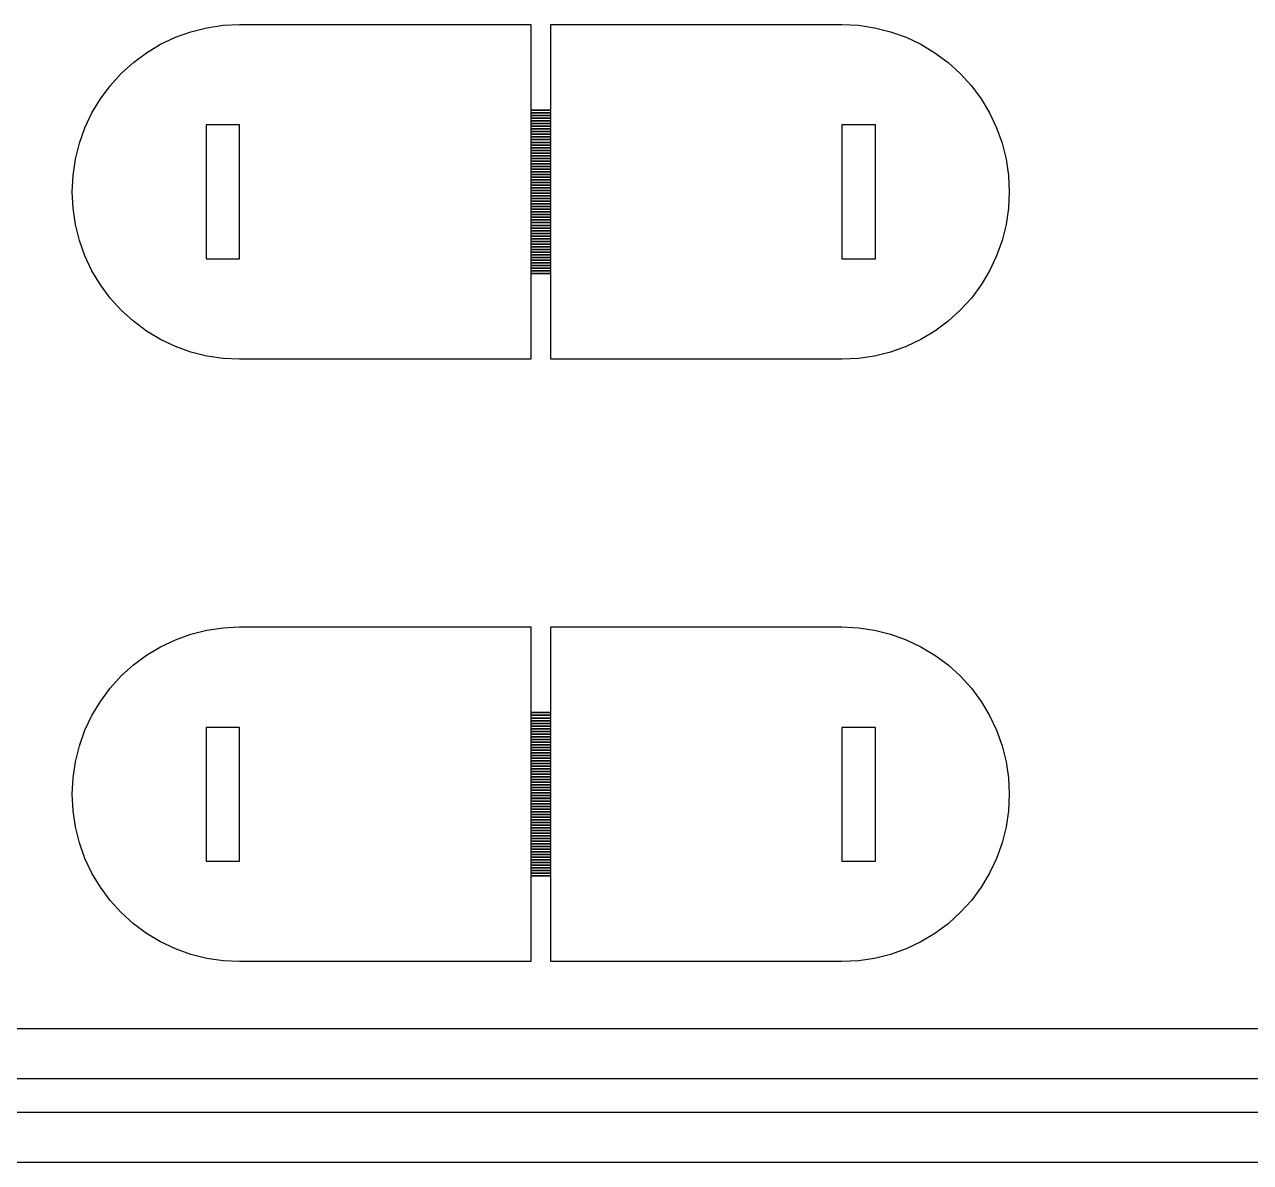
# Model space of a CAD drawing. Header units: metres. Extents: x -16 to 132, y -40 to 113.
# Drawn here: x 19.72 to 38.45, y -1.02 to 16.36 of the extents above; entities that cross this region are included whole.
import ezdxf

# ---------------------------------------------------------------- set-up
doc = ezdxf.new("R2010")
doc.units = ezdxf.units.M

msp = doc.modelspace()

# ---------------------------------------------------------------- linework, layer by layer
for p, q in [((22.2664, 16.2515), (22.5098, 16.3125)), ((22.5098, 16.3125), (22.7579, 16.3493)), ((22.7579, 16.3493), (23.0085, 16.3616)), ((23.0085, 16.3616), (27.4568, 16.3616)), ((27.4568, 16.3616), (27.4568, 15.0578)), ((27.7636, 15.0578), (27.7636, 16.3616)), ((27.7636, 16.3616), (32.2119, 16.3616)), ((32.2119, 16.3616), (32.4625, 16.3493)), ((32.4625, 16.3493), (32.7106, 16.3125)), ((32.7106, 16.3125), (32.954, 16.2515)), ((21.8034, 16.0597), (22.0302, 16.167)), ((22.0302, 16.167), (22.2664, 16.2515)), ((32.954, 16.2515), (33.1902, 16.167)), ((33.1902, 16.167), (33.417, 16.0597)), ((21.3867, 15.7813), (21.5882, 15.9307)), ((21.5882, 15.9307), (21.8034, 16.0597)), ((33.417, 16.0597), (33.6322, 15.9307)), ((33.6322, 15.9307), (33.8337, 15.7813)), ((21.2008, 15.6128), (21.3867, 15.7813)), ((33.8337, 15.7813), (34.0196, 15.6128)), ((21.0323, 15.4269), (21.2008, 15.6128)), ((34.0196, 15.6128), (34.1881, 15.4269)), ((20.8829, 15.2254), (21.0323, 15.4269)), ((34.1881, 15.4269), (34.3375, 15.2254)), ((20.7539, 15.0102), (20.8829, 15.2254)), ((34.3375, 15.2254), (34.4665, 15.0102)), ((20.6466, 14.7834), (20.7539, 15.0102)), ((27.4568, 15.0578), (27.7636, 15.0578)), ((27.7636, 15.0475), (27.4568, 15.0475)), ((27.4568, 15.0475), (27.4568, 15.0169)), ((27.4568, 15.0169), (27.7636, 15.0169)), ((27.7636, 15.0066), (27.4568, 15.0066)), ((27.4568, 15.0066), (27.4568, 14.976)), ((27.7636, 15.0169), (27.7636, 15.0475)), ((27.7636, 14.976), (27.7636, 15.0066)), ((34.4665, 15.0102), (34.5738, 14.7834)), ((23.0085, 14.8277), (22.4972, 14.8277)), ((22.4972, 14.8277), (22.4972, 12.7825)), ((23.0085, 12.7825), (23.0085, 14.8277)), ((27.4568, 14.976), (27.7636, 14.976)), ((27.7636, 14.9657), (27.4568, 14.9657)), ((27.4568, 14.9657), (27.4568, 14.9351)), ((27.4568, 14.9351), (27.7636, 14.9351)), ((27.7636, 14.9248), (27.4568, 14.9248)), ((27.4568, 14.9248), (27.4568, 14.8941)), ((27.4568, 14.8941), (27.7636, 14.8941)), ((27.7636, 14.8839), (27.4568, 14.8839)), ((27.4568, 14.8839), (27.4568, 14.8533)), ((27.4568, 14.8533), (27.7636, 14.8533)), ((27.7636, 14.843), (27.4568, 14.843)), ((27.4568, 14.843), (27.4568, 14.8123)), ((27.4568, 14.8123), (27.7636, 14.8123)), ((27.7636, 14.8021), (27.4568, 14.8021)), ((27.4568, 14.8021), (27.4568, 14.7714)), ((27.7636, 14.9351), (27.7636, 14.9657)), ((27.7636, 14.8941), (27.7636, 14.9248)), ((27.7636, 14.8533), (27.7636, 14.8839)), ((27.7636, 14.8123), (27.7636, 14.843)), ((27.7636, 14.7714), (27.7636, 14.8021)), ((32.7232, 14.8277), (32.2119, 14.8277)), ((32.2119, 14.8277), (32.2119, 12.7825)), ((32.7232, 12.7825), (32.7232, 14.8277)), ((20.5621, 14.5472), (20.6466, 14.7834)), ((27.4568, 14.7714), (27.7636, 14.7714)), ((27.7636, 14.7612), (27.4568, 14.7612)), ((27.4568, 14.7612), (27.4568, 14.7305)), ((27.4568, 14.7305), (27.7636, 14.7305)), ((27.7636, 14.7203), (27.4568, 14.7203)), ((27.4568, 14.7203), (27.4568, 14.6896)), ((27.4568, 14.6896), (27.7636, 14.6896)), ((27.7636, 14.6794), (27.4568, 14.6794)), ((27.4568, 14.6794), (27.4568, 14.6487)), ((27.4568, 14.6487), (27.7636, 14.6487)), ((27.7636, 14.6385), (27.4568, 14.6385)), ((27.4568, 14.6385), (27.4568, 14.6078)), ((27.7636, 14.7305), (27.7636, 14.7612)), ((27.7636, 14.6896), (27.7636, 14.7203)), ((27.7636, 14.6487), (27.7636, 14.6794)), ((27.7636, 14.6078), (27.7636, 14.6385)), ((34.5738, 14.7834), (34.6583, 14.5472)), ((20.5011, 14.3038), (20.5621, 14.5472)), ((27.4568, 14.6078), (27.7636, 14.6078)), ((27.7636, 14.5976), (27.4568, 14.5976)), ((27.4568, 14.5976), (27.4568, 14.5669)), ((27.4568, 14.5669), (27.7636, 14.5669)), ((27.7636, 14.5567), (27.4568, 14.5567)), ((27.4568, 14.5567), (27.4568, 14.526)), ((27.4568, 14.526), (27.7636, 14.526)), ((27.7636, 14.5158), (27.4568, 14.5158)), ((27.4568, 14.5158), (27.4568, 14.4851)), ((27.4568, 14.4851), (27.7636, 14.4851)), ((27.7636, 14.4749), (27.4568, 14.4749)), ((27.4568, 14.4749), (27.4568, 14.4442)), ((27.4568, 14.4442), (27.7636, 14.4442)), ((27.7636, 14.434), (27.4568, 14.434)), ((27.4568, 14.434), (27.4568, 14.4033)), ((27.7636, 14.5669), (27.7636, 14.5976)), ((27.7636, 14.526), (27.7636, 14.5567)), ((27.7636, 14.4851), (27.7636, 14.5158)), ((27.7636, 14.4442), (27.7636, 14.4749)), ((27.7636, 14.4033), (27.7636, 14.434)), ((34.6583, 14.5472), (34.7193, 14.3038)), ((20.4643, 14.0557), (20.5011, 14.3038)), ((27.4568, 14.4033), (27.7636, 14.4033)), ((27.7636, 14.3931), (27.4568, 14.3931)), ((27.4568, 14.3931), (27.4568, 14.3624)), ((27.4568, 14.3624), (27.7636, 14.3624)), ((27.7636, 14.3522), (27.4568, 14.3522)), ((27.4568, 14.3522), (27.4568, 14.3215)), ((27.4568, 14.3215), (27.7636, 14.3215)), ((27.7636, 14.3113), (27.4568, 14.3113)), ((27.4568, 14.3113), (27.4568, 14.2806)), ((27.4568, 14.2806), (27.7636, 14.2806)), ((27.7636, 14.2704), (27.4568, 14.2704)), ((27.4568, 14.2704), (27.4568, 14.2397)), ((27.4568, 14.2397), (27.7636, 14.2397)), ((27.7636, 14.3624), (27.7636, 14.3931)), ((27.7636, 14.3215), (27.7636, 14.3522)), ((27.7636, 14.2806), (27.7636, 14.3113)), ((27.7636, 14.2397), (27.7636, 14.2704)), ((34.7193, 14.3038), (34.7561, 14.0557)), ((20.452, 13.8051), (20.4643, 14.0557)), ((27.7636, 14.2295), (27.4568, 14.2295)), ((27.4568, 14.2295), (27.4568, 14.1988)), ((27.4568, 14.1988), (27.7636, 14.1988)), ((27.7636, 14.1886), (27.4568, 14.1886)), ((27.4568, 14.1886), (27.4568, 14.1579)), ((27.4568, 14.1579), (27.7636, 14.1579)), ((27.7636, 14.1477), (27.4568, 14.1477)), ((27.4568, 14.1477), (27.4568, 14.117)), ((27.4568, 14.117), (27.7636, 14.117)), ((27.7636, 14.1068), (27.4568, 14.1068)), ((27.4568, 14.1068), (27.4568, 14.0761)), ((27.4568, 14.0761), (27.7636, 14.0761)), ((27.7636, 14.0658), (27.4568, 14.0658)), ((27.4568, 14.0658), (27.4568, 14.0352)), ((27.7636, 14.1988), (27.7636, 14.2295)), ((27.7636, 14.1579), (27.7636, 14.1886)), ((27.7636, 14.117), (27.7636, 14.1477)), ((27.7636, 14.0761), (27.7636, 14.1068)), ((27.7636, 14.0352), (27.7636, 14.0658)), ((34.7561, 14.0557), (34.7684, 13.8051)), ((27.4568, 14.0352), (27.7636, 14.0352)), ((27.7636, 14.0249), (27.4568, 14.0249)), ((27.4568, 14.0249), (27.4568, 13.9943)), ((27.4568, 13.9943), (27.7636, 13.9943)), ((27.7636, 13.984), (27.4568, 13.984)), ((27.4568, 13.984), (27.4568, 13.9534)), ((27.4568, 13.9534), (27.7636, 13.9534)), ((27.7636, 13.9431), (27.4568, 13.9431)), ((27.4568, 13.9431), (27.4568, 13.9125)), ((27.4568, 13.9125), (27.7636, 13.9125)), ((27.7636, 13.9022), (27.4568, 13.9022)), ((27.4568, 13.9022), (27.4568, 13.8716)), ((27.4568, 13.8716), (27.7636, 13.8716)), ((27.7636, 13.8613), (27.4568, 13.8613)), ((27.4568, 13.8613), (27.4568, 13.8307)), ((27.7636, 13.9943), (27.7636, 14.0249)), ((27.7636, 13.9534), (27.7636, 13.984)), ((27.7636, 13.9125), (27.7636, 13.9431)), ((27.7636, 13.8716), (27.7636, 13.9022)), ((27.7636, 13.8307), (27.7636, 13.8613)), ((20.4643, 13.5545), (20.452, 13.8051)), ((27.4568, 13.8307), (27.7636, 13.8307)), ((27.7636, 13.8204), (27.4568, 13.8204)), ((27.4568, 13.8204), (27.4568, 13.7897)), ((27.4568, 13.7897), (27.7636, 13.7897)), ((27.7636, 13.7795), (27.4568, 13.7795)), ((27.4568, 13.7795), (27.4568, 13.7489)), ((27.4568, 13.7489), (27.7636, 13.7489)), ((27.7636, 13.7386), (27.4568, 13.7386)), ((27.4568, 13.7386), (27.4568, 13.708)), ((27.4568, 13.708), (27.7636, 13.708)), ((27.7636, 13.6977), (27.4568, 13.6977)), ((27.4568, 13.6977), (27.4568, 13.6671)), ((27.7636, 13.7897), (27.7636, 13.8204)), ((27.7636, 13.7489), (27.7636, 13.7795)), ((27.7636, 13.708), (27.7636, 13.7386)), ((27.7636, 13.6671), (27.7636, 13.6977)), ((34.7684, 13.8051), (34.7561, 13.5545)), ((20.5011, 13.3064), (20.4643, 13.5545)), ((27.4568, 13.6671), (27.7636, 13.6671)), ((27.7636, 13.6568), (27.4568, 13.6568)), ((27.4568, 13.6568), (27.4568, 13.6261)), ((27.4568, 13.6261), (27.7636, 13.6261)), ((27.7636, 13.6159), (27.4568, 13.6159)), ((27.4568, 13.6159), (27.4568, 13.5852)), ((27.4568, 13.5852), (27.7636, 13.5852)), ((27.7636, 13.575), (27.4568, 13.575)), ((27.4568, 13.575), (27.4568, 13.5443)), ((27.4568, 13.5443), (27.7636, 13.5443)), ((27.7636, 13.5341), (27.4568, 13.5341)), ((27.4568, 13.5341), (27.4568, 13.5034)), ((27.4568, 13.5034), (27.7636, 13.5034)), ((27.7636, 13.4932), (27.4568, 13.4932)), ((27.4568, 13.4932), (27.4568, 13.4625)), ((27.7636, 13.6261), (27.7636, 13.6568)), ((27.7636, 13.5852), (27.7636, 13.6159)), ((27.7636, 13.5443), (27.7636, 13.575)), ((27.7636, 13.5034), (27.7636, 13.5341)), ((27.7636, 13.4625), (27.7636, 13.4932)), ((34.7561, 13.5545), (34.7193, 13.3064)), ((20.5621, 13.063), (20.5011, 13.3064)), ((27.4568, 13.4625), (27.7636, 13.4625)), ((27.7636, 13.4523), (27.4568, 13.4523)), ((27.4568, 13.4523), (27.4568, 13.4216)), ((27.4568, 13.4216), (27.7636, 13.4216)), ((27.7636, 13.4114), (27.4568, 13.4114)), ((27.4568, 13.4114), (27.4568, 13.3807)), ((27.4568, 13.3807), (27.7636, 13.3807)), ((27.7636, 13.3705), (27.4568, 13.3705)), ((27.4568, 13.3705), (27.4568, 13.3398)), ((27.4568, 13.3398), (27.7636, 13.3398)), ((27.7636, 13.3296), (27.4568, 13.3296)), ((27.4568, 13.3296), (27.4568, 13.2989)), ((27.4568, 13.2989), (27.7636, 13.2989)), ((27.7636, 13.4216), (27.7636, 13.4523)), ((27.7636, 13.3807), (27.7636, 13.4114)), ((27.7636, 13.3398), (27.7636, 13.3705)), ((27.7636, 13.2989), (27.7636, 13.3296)), ((34.7193, 13.3064), (34.6583, 13.063)), ((27.7636, 13.2887), (27.4568, 13.2887)), ((27.4568, 13.2887), (27.4568, 13.258)), ((27.4568, 13.258), (27.7636, 13.258)), ((27.7636, 13.2478), (27.4568, 13.2478)), ((27.4568, 13.2478), (27.4568, 13.2171)), ((27.4568, 13.2171), (27.7636, 13.2171)), ((27.7636, 13.2069), (27.4568, 13.2069)), ((27.4568, 13.2069), (27.4568, 13.1762)), ((27.4568, 13.1762), (27.7636, 13.1762)), ((27.7636, 13.166), (27.4568, 13.166)), ((27.4568, 13.166), (27.4568, 13.1353)), ((27.4568, 13.1353), (27.7636, 13.1353)), ((27.7636, 13.1251), (27.4568, 13.1251)), ((27.4568, 13.1251), (27.4568, 13.0944)), ((27.7636, 13.258), (27.7636, 13.2887)), ((27.7636, 13.2171), (27.7636, 13.2478)), ((27.7636, 13.1762), (27.7636, 13.2069)), ((27.7636, 13.1353), (27.7636, 13.166)), ((27.7636, 13.0944), (27.7636, 13.1251)), ((20.6466, 12.8268), (20.5621, 13.063)), ((27.4568, 13.0944), (27.7636, 13.0944)), ((27.7636, 13.0842), (27.4568, 13.0842)), ((27.4568, 13.0842), (27.4568, 13.0535)), ((27.4568, 13.0535), (27.7636, 13.0535)), ((27.7636, 13.0433), (27.4568, 13.0433)), ((27.4568, 13.0433), (27.4568, 13.0126)), ((27.4568, 13.0126), (27.7636, 13.0126)), ((27.7636, 13.0024), (27.4568, 13.0024)), ((27.4568, 13.0024), (27.4568, 12.9717)), ((27.4568, 12.9717), (27.7636, 12.9717)), ((27.7636, 12.9615), (27.4568, 12.9615)), ((27.4568, 12.9615), (27.4568, 12.9308)), ((27.4568, 12.9308), (27.7636, 12.9308)), ((27.7636, 13.0535), (27.7636, 13.0842)), ((27.7636, 13.0126), (27.7636, 13.0433)), ((27.7636, 12.9717), (27.7636, 13.0024)), ((27.7636, 12.9308), (27.7636, 12.9615)), ((34.6583, 13.063), (34.5738, 12.8268)), ((20.7539, 12.6), (20.6466, 12.8268)), ((22.4972, 12.7825), (23.0085, 12.7825)), ((27.7636, 12.9205), (27.4568, 12.9205)), ((27.4568, 12.9205), (27.4568, 12.8899)), ((27.4568, 12.8899), (27.7636, 12.8899)), ((27.7636, 12.8796), (27.4568, 12.8796)), ((27.4568, 12.8796), (27.4568, 12.849)), ((27.4568, 12.849), (27.7636, 12.849)), ((27.7636, 12.8387), (27.4568, 12.8387)), ((27.4568, 12.8387), (27.4568, 12.8081)), ((27.4568, 12.8081), (27.7636, 12.8081)), ((27.7636, 12.7979), (27.4568, 12.7979)), ((27.4568, 12.7979), (27.4568, 12.7672)), ((27.4568, 12.7672), (27.7636, 12.7672)), ((27.7636, 12.7569), (27.4568, 12.7569)), ((27.4568, 12.7569), (27.4568, 12.7263)), ((27.7636, 12.8899), (27.7636, 12.9205)), ((27.7636, 12.849), (27.7636, 12.8796)), ((27.7636, 12.8081), (27.7636, 12.8387)), ((27.7636, 12.7672), (27.7636, 12.7979)), ((27.7636, 12.7263), (27.7636, 12.7569)), ((32.2119, 12.7825), (32.7232, 12.7825)), ((34.5738, 12.8268), (34.4665, 12.6)), ((20.8829, 12.3848), (20.7539, 12.6)), ((27.4568, 12.7263), (27.7636, 12.7263)), ((27.7636, 12.716), (27.4568, 12.716)), ((27.4568, 12.716), (27.4568, 12.6854)), ((27.4568, 12.6854), (27.7636, 12.6854)), ((27.7636, 12.6751), (27.4568, 12.6751)), ((27.4568, 12.6751), (27.4568, 12.6444)), ((27.4568, 12.6444), (27.7636, 12.6444)), ((27.7636, 12.6342), (27.4568, 12.6342)), ((27.4568, 12.6342), (27.4568, 12.6035)), ((27.4568, 12.6035), (27.7636, 12.6035)), ((27.7636, 12.5933), (27.4568, 12.5933)), ((27.4568, 12.5933), (27.4568, 12.5626)), ((27.4568, 12.5626), (27.7636, 12.5626)), ((27.7636, 12.5524), (27.4568, 12.5524)), ((27.4568, 12.5524), (27.4568, 11.2486)), ((27.7636, 12.6854), (27.7636, 12.716)), ((27.7636, 12.6444), (27.7636, 12.6751)), ((27.7636, 12.6035), (27.7636, 12.6342)), ((27.7636, 12.5626), (27.7636, 12.5933)), ((27.7636, 11.2486), (27.7636, 12.5524)), ((34.4665, 12.6), (34.3375, 12.3848)), ((21.0323, 12.1833), (20.8829, 12.3848)), ((34.3375, 12.3848), (34.1881, 12.1833)), ((21.2008, 11.9974), (21.0323, 12.1833)), ((34.1881, 12.1833), (34.0196, 11.9974)), ((21.3867, 11.8289), (21.2008, 11.9974)), ((34.0196, 11.9974), (33.8337, 11.8289)), ((21.5882, 11.6795), (21.3867, 11.8289)), ((33.8337, 11.8289), (33.6322, 11.6795)), ((21.8034, 11.5505), (21.5882, 11.6795)), ((33.6322, 11.6795), (33.417, 11.5505)), ((22.0302, 11.4432), (21.8034, 11.5505)), ((22.2664, 11.3587), (22.0302, 11.4432)), ((33.1902, 11.4432), (32.954, 11.3587)), ((33.417, 11.5505), (33.1902, 11.4432)), ((22.5098, 11.2977), (22.2664, 11.3587)), ((22.7579, 11.2609), (22.5098, 11.2977)), ((23.0085, 11.2486), (22.7579, 11.2609)), ((27.4568, 11.2486), (23.0085, 11.2486)), ((32.2119, 11.2486), (27.7636, 11.2486)), ((32.4625, 11.2609), (32.2119, 11.2486)), ((32.7106, 11.2977), (32.4625, 11.2609)), ((32.954, 11.3587), (32.7106, 11.2977)), ((22.5098, 7.10905), (22.7579, 7.14587)), ((22.7579, 7.14587), (23.0085, 7.15819)), ((23.0085, 7.15819), (27.4568, 7.15819)), ((27.4568, 7.15819), (27.4568, 5.85437)), ((27.7636, 5.85437), (27.7636, 7.15819)), ((27.7636, 7.15819), (32.2119, 7.15819)), ((32.2119, 7.15819), (32.4625, 7.14587)), ((32.4625, 7.14587), (32.7106, 7.10905)), ((21.8034, 6.85631), (22.0302, 6.96358)), ((22.0302, 6.96358), (22.2664, 7.04811)), ((22.2664, 7.04811), (22.5098, 7.10905)), ((32.7106, 7.10905), (32.954, 7.04811)), ((32.954, 7.04811), (33.1902, 6.96358)), ((33.1902, 6.96358), (33.417, 6.85631)), ((21.5882, 6.72733), (21.8034, 6.85631)), ((33.417, 6.85631), (33.6322, 6.72733)), ((21.2008, 6.40941), (21.3867, 6.5779)), ((21.3867, 6.5779), (21.5882, 6.72733)), ((33.6322, 6.72733), (33.8337, 6.5779)), ((33.8337, 6.5779), (34.0196, 6.40941)), ((21.0323, 6.22351), (21.2008, 6.40941)), ((34.0196, 6.40941), (34.1881, 6.22351)), ((20.8829, 6.022), (21.0323, 6.22351)), ((34.1881, 6.22351), (34.3375, 6.022)), ((20.7539, 5.80681), (20.8829, 6.022)), ((34.3375, 6.022), (34.4665, 5.80681)), ((20.6466, 5.58), (20.7539, 5.80681)), ((27.4568, 5.85437), (27.7636, 5.85437)), ((27.7636, 5.84415), (27.4568, 5.84415)), ((27.4568, 5.84415), (27.4568, 5.81348)), ((27.4568, 5.81348), (27.7636, 5.81348)), ((27.7636, 5.81348), (27.7636, 5.84415)), ((34.4665, 5.80681), (34.5738, 5.58)), ((23.0085, 5.6243), (22.4972, 5.6243)), ((22.4972, 5.6243), (22.4972, 3.57909)), ((23.0085, 3.57909), (23.0085, 5.6243)), ((27.7636, 5.80324), (27.4568, 5.80324)), ((27.4568, 5.80324), (27.4568, 5.77255)), ((27.4568, 5.77255), (27.7636, 5.77255)), ((27.7636, 5.76234), (27.4568, 5.76234)), ((27.4568, 5.76234), (27.4568, 5.73166)), ((27.4568, 5.73166), (27.7636, 5.73166)), ((27.7636, 5.72142), (27.4568, 5.72142)), ((27.4568, 5.72142), (27.4568, 5.69075)), ((27.4568, 5.69075), (27.7636, 5.69075)), ((27.7636, 5.68053), (27.4568, 5.68053)), ((27.4568, 5.68053), (27.4568, 5.64986)), ((27.4568, 5.64986), (27.7636, 5.64986)), ((27.7636, 5.63963), (27.4568, 5.63963)), ((27.4568, 5.63963), (27.4568, 5.60893)), ((27.7636, 5.77255), (27.7636, 5.80324)), ((27.7636, 5.73166), (27.7636, 5.76234)), ((27.7636, 5.69075), (27.7636, 5.72142)), ((27.7636, 5.64986), (27.7636, 5.68053)), ((27.7636, 5.60893), (27.7636, 5.63963)), ((32.7232, 5.6243), (32.2119, 5.6243)), ((32.2119, 5.6243), (32.2119, 3.57909)), ((32.7232, 3.57909), (32.7232, 5.6243)), ((20.5621, 5.3438), (20.6466, 5.58)), ((27.4568, 5.60893), (27.7636, 5.60893)), ((27.7636, 5.59872), (27.4568, 5.59872)), ((27.4568, 5.59872), (27.4568, 5.56804)), ((27.4568, 5.56804), (27.7636, 5.56804)), ((27.7636, 5.55782), (27.4568, 5.55782)), ((27.4568, 5.55782), (27.4568, 5.52715)), ((27.4568, 5.52715), (27.7636, 5.52715)), ((27.7636, 5.51691), (27.4568, 5.51691)), ((27.4568, 5.51691), (27.4568, 5.48624)), ((27.4568, 5.48624), (27.7636, 5.48624)), ((27.7636, 5.47601), (27.4568, 5.47601)), ((27.4568, 5.47601), (27.4568, 5.44533)), ((27.4568, 5.44533), (27.7636, 5.44533)), ((27.7636, 5.4351), (27.4568, 5.4351)), ((27.4568, 5.4351), (27.4568, 5.40442)), ((27.7636, 5.56804), (27.7636, 5.59872)), ((27.7636, 5.52715), (27.7636, 5.55782)), ((27.7636, 5.48624), (27.7636, 5.51691)), ((27.7636, 5.44533), (27.7636, 5.47601)), ((27.7636, 5.40442), (27.7636, 5.4351)), ((34.5738, 5.58), (34.6583, 5.3438)), ((20.5011, 5.10043), (20.5621, 5.3438)), ((27.4568, 5.40442), (27.7636, 5.40442)), ((27.7636, 5.3942), (27.4568, 5.3942)), ((27.4568, 5.3942), (27.4568, 5.36353)), ((27.4568, 5.36353), (27.7636, 5.36353)), ((27.7636, 5.35329), (27.4568, 5.35329)), ((27.4568, 5.35329), (27.4568, 5.32262)), ((27.4568, 5.32262), (27.7636, 5.32262)), ((27.7636, 5.31239), (27.4568, 5.31239)), ((27.4568, 5.31239), (27.4568, 5.28171)), ((27.4568, 5.28171), (27.7636, 5.28171)), ((27.7636, 5.2715), (27.4568, 5.2715)), ((27.4568, 5.2715), (27.4568, 5.24081)), ((27.7636, 5.36353), (27.7636, 5.3942)), ((27.7636, 5.32262), (27.7636, 5.35329)), ((27.7636, 5.28171), (27.7636, 5.31239)), ((27.7636, 5.24081), (27.7636, 5.2715)), ((34.6583, 5.3438), (34.7193, 5.10043)), ((20.4643, 4.85226), (20.5011, 5.10043)), ((27.4568, 5.24081), (27.7636, 5.24081)), ((27.7636, 5.23058), (27.4568, 5.23058)), ((27.4568, 5.23058), (27.4568, 5.19991)), ((27.4568, 5.19991), (27.7636, 5.19991)), ((27.7636, 5.18968), (27.4568, 5.18968)), ((27.4568, 5.18968), (27.4568, 5.15901)), ((27.4568, 5.15901), (27.7636, 5.15901)), ((27.7636, 5.14877), (27.4568, 5.14877)), ((27.4568, 5.14877), (27.4568, 5.11809)), ((27.4568, 5.11809), (27.7636, 5.11809)), ((27.7636, 5.10788), (27.4568, 5.10788)), ((27.4568, 5.10788), (27.4568, 5.07719)), ((27.4568, 5.07719), (27.7636, 5.07719)), ((27.7636, 5.06696), (27.4568, 5.06696)), ((27.4568, 5.06696), (27.4568, 5.03629)), ((27.7636, 5.19991), (27.7636, 5.23058)), ((27.7636, 5.15901), (27.7636, 5.18968)), ((27.7636, 5.11809), (27.7636, 5.14877)), ((27.7636, 5.07719), (27.7636, 5.10788)), ((27.7636, 5.03629), (27.7636, 5.06696)), ((34.7193, 5.10043), (34.7561, 4.85226)), ((27.4568, 5.03629), (27.7636, 5.03629)), ((27.7636, 5.02606), (27.4568, 5.02606)), ((27.4568, 5.02606), (27.4568, 4.99539)), ((27.4568, 4.99539), (27.7636, 4.99539)), ((27.7636, 4.98517), (27.4568, 4.98517)), ((27.4568, 4.98517), (27.4568, 4.95447)), ((27.4568, 4.95447), (27.7636, 4.95447)), ((27.7636, 4.94426), (27.4568, 4.94426)), ((27.4568, 4.94426), (27.4568, 4.91357)), ((27.4568, 4.91357), (27.7636, 4.91357)), ((27.7636, 4.90335), (27.4568, 4.90335)), ((27.4568, 4.90335), (27.4568, 4.87268)), ((27.4568, 4.87268), (27.7636, 4.87268)), ((27.7636, 4.99539), (27.7636, 5.02606)), ((27.7636, 4.95447), (27.7636, 4.98517)), ((27.7636, 4.91357), (27.7636, 4.94426)), ((27.7636, 4.87268), (27.7636, 4.90335)), ((20.452, 4.6017), (20.4643, 4.85226)), ((27.7636, 4.86244), (27.4568, 4.86244)), ((27.4568, 4.86244), (27.4568, 4.83177)), ((27.4568, 4.83177), (27.7636, 4.83177)), ((27.7636, 4.82155), (27.4568, 4.82155)), ((27.4568, 4.82155), (27.4568, 4.79088)), ((27.4568, 4.79088), (27.7636, 4.79088)), ((27.7636, 4.78064), (27.4568, 4.78064)), ((27.4568, 4.78064), (27.4568, 4.74995)), ((27.4568, 4.74995), (27.7636, 4.74995)), ((27.7636, 4.73973), (27.4568, 4.73973)), ((27.4568, 4.73973), (27.4568, 4.70906)), ((27.4568, 4.70906), (27.7636, 4.70906)), ((27.7636, 4.69882), (27.4568, 4.69882)), ((27.4568, 4.69882), (27.4568, 4.66815)), ((27.7636, 4.83177), (27.7636, 4.86244)), ((27.7636, 4.79088), (27.7636, 4.82155)), ((27.7636, 4.74995), (27.7636, 4.78064)), ((27.7636, 4.70906), (27.7636, 4.73973)), ((27.7636, 4.66815), (27.7636, 4.69882)), ((34.7561, 4.85226), (34.7684, 4.6017)), ((20.4643, 4.35112), (20.452, 4.6017)), ((27.4568, 4.66815), (27.7636, 4.66815)), ((27.7636, 4.65793), (27.4568, 4.65793)), ((27.4568, 4.65793), (27.4568, 4.62726)), ((27.4568, 4.62726), (27.7636, 4.62726)), ((27.7636, 4.61703), (27.4568, 4.61703)), ((27.4568, 4.61703), (27.4568, 4.58635)), ((27.4568, 4.58635), (27.7636, 4.58635)), ((27.7636, 4.57613), (27.4568, 4.57613)), ((27.4568, 4.57613), (27.4568, 4.54546)), ((27.4568, 4.54546), (27.7636, 4.54546)), ((27.7636, 4.53523), (27.4568, 4.53523)), ((27.4568, 4.53523), (27.4568, 4.50456)), ((27.4568, 4.50456), (27.7636, 4.50456)), ((27.7636, 4.62726), (27.7636, 4.65793)), ((27.7636, 4.58635), (27.7636, 4.61703)), ((27.7636, 4.54546), (27.7636, 4.57613)), ((27.7636, 4.50456), (27.7636, 4.53523)), ((34.7684, 4.6017), (34.7561, 4.35112)), ((20.5011, 4.10295), (20.4643, 4.35112)), ((27.7636, 4.49432), (27.4568, 4.49432)), ((27.4568, 4.49432), (27.4568, 4.46365)), ((27.4568, 4.46365), (27.7636, 4.46365)), ((27.7636, 4.45343), (27.4568, 4.45343)), ((27.4568, 4.45343), (27.4568, 4.42274)), ((27.4568, 4.42274), (27.7636, 4.42274)), ((27.7636, 4.41252), (27.4568, 4.41252)), ((27.4568, 4.41252), (27.4568, 4.38184)), ((27.4568, 4.38184), (27.7636, 4.38184)), ((27.7636, 4.37161), (27.4568, 4.37161)), ((27.4568, 4.37161), (27.4568, 4.34094)), ((27.4568, 4.34094), (27.7636, 4.34094)), ((27.7636, 4.3307), (27.4568, 4.3307)), ((27.4568, 4.3307), (27.4568, 4.30003)), ((27.7636, 4.46365), (27.7636, 4.49432)), ((27.7636, 4.42274), (27.7636, 4.45343)), ((27.7636, 4.38184), (27.7636, 4.41252)), ((27.7636, 4.34094), (27.7636, 4.37161)), ((27.7636, 4.30003), (27.7636, 4.3307)), ((34.7561, 4.35112), (34.7193, 4.10295)), ((27.4568, 4.30003), (27.7636, 4.30003)), ((27.7636, 4.28981), (27.4568, 4.28981)), ((27.4568, 4.28981), (27.4568, 4.25912)), ((27.4568, 4.25912), (27.7636, 4.25912)), ((27.7636, 4.24892), (27.4568, 4.24892)), ((27.4568, 4.24892), (27.4568, 4.21822)), ((27.4568, 4.21822), (27.7636, 4.21822)), ((27.7636, 4.20799), (27.4568, 4.20799)), ((27.4568, 4.20799), (27.4568, 4.17732)), ((27.4568, 4.17732), (27.7636, 4.17732)), ((27.7636, 4.1671), (27.4568, 4.1671)), ((27.4568, 4.1671), (27.4568, 4.13643)), ((27.4568, 4.13643), (27.7636, 4.13643)), ((27.7636, 4.12619), (27.4568, 4.12619)), ((27.4568, 4.12619), (27.4568, 4.0955)), ((27.7636, 4.25912), (27.7636, 4.28981)), ((27.7636, 4.21822), (27.7636, 4.24892)), ((27.7636, 4.17732), (27.7636, 4.20799)), ((27.7636, 4.13643), (27.7636, 4.1671)), ((27.7636, 4.0955), (27.7636, 4.12619)), ((20.5621, 3.85959), (20.5011, 4.10295)), ((27.4568, 4.0955), (27.7636, 4.0955)), ((27.7636, 4.0853), (27.4568, 4.0853)), ((27.4568, 4.0853), (27.4568, 4.05461)), ((27.4568, 4.05461), (27.7636, 4.05461)), ((27.7636, 4.04437), (27.4568, 4.04437)), ((27.4568, 4.04437), (27.4568, 4.0137)), ((27.4568, 4.0137), (27.7636, 4.0137)), ((27.7636, 4.00348), (27.4568, 4.00348)), ((27.4568, 4.00348), (27.4568, 3.97281)), ((27.4568, 3.97281), (27.7636, 3.97281)), ((27.7636, 3.96257), (27.4568, 3.96257)), ((27.4568, 3.96257), (27.4568, 3.93188)), ((27.7636, 4.05461), (27.7636, 4.0853)), ((27.7636, 4.0137), (27.7636, 4.04437)), ((27.7636, 3.97281), (27.7636, 4.00348)), ((27.7636, 3.93188), (27.7636, 3.96257)), ((34.7193, 4.10295), (34.6583, 3.85959)), ((20.6466, 3.62338), (20.5621, 3.85959)), ((27.4568, 3.93188), (27.7636, 3.93188)), ((27.7636, 3.92168), (27.4568, 3.92168)), ((27.4568, 3.92168), (27.4568, 3.89099)), ((27.4568, 3.89099), (27.7636, 3.89099)), ((27.7636, 3.88077), (27.4568, 3.88077)), ((27.4568, 3.88077), (27.4568, 3.8501)), ((27.4568, 3.8501), (27.7636, 3.8501)), ((27.7636, 3.83986), (27.4568, 3.83986)), ((27.4568, 3.83986), (27.4568, 3.80919)), ((27.4568, 3.80919), (27.7636, 3.80919)), ((27.7636, 3.79897), (27.4568, 3.79897)), ((27.4568, 3.79897), (27.4568, 3.76828)), ((27.4568, 3.76828), (27.7636, 3.76828)), ((27.7636, 3.75806), (27.4568, 3.75806)), ((27.4568, 3.75806), (27.4568, 3.72737)), ((27.7636, 3.89099), (27.7636, 3.92168)), ((27.7636, 3.8501), (27.7636, 3.88077)), ((27.7636, 3.80919), (27.7636, 3.83986)), ((27.7636, 3.76828), (27.7636, 3.79897)), ((27.7636, 3.72737), (27.7636, 3.75806)), ((34.6583, 3.85959), (34.5738, 3.62338)), ((20.7539, 3.39658), (20.6466, 3.62338)), ((22.4972, 3.57909), (23.0085, 3.57909)), ((27.4568, 3.72737), (27.7636, 3.72737)), ((27.7636, 3.71715), (27.4568, 3.71715)), ((27.4568, 3.71715), (27.4568, 3.68648)), ((27.4568, 3.68648), (27.7636, 3.68648)), ((27.7636, 3.67624), (27.4568, 3.67624)), ((27.4568, 3.67624), (27.4568, 3.64557)), ((27.4568, 3.64557), (27.7636, 3.64557)), ((27.7636, 3.63535), (27.4568, 3.63535)), ((27.4568, 3.63535), (27.4568, 3.60466)), ((27.4568, 3.60466), (27.7636, 3.60466)), ((27.7636, 3.59445), (27.4568, 3.59445)), ((27.4568, 3.59445), (27.4568, 3.56375)), ((27.4568, 3.56375), (27.7636, 3.56375)), ((27.7636, 3.68648), (27.7636, 3.71715)), ((27.7636, 3.64557), (27.7636, 3.67624)), ((27.7636, 3.60466), (27.7636, 3.63535)), ((27.7636, 3.56375), (27.7636, 3.59445)), ((32.2119, 3.57909), (32.7232, 3.57909)), ((34.5738, 3.62338), (34.4665, 3.39658)), ((20.8829, 3.18138), (20.7539, 3.39658)), ((27.7636, 3.55353), (27.4568, 3.55353)), ((27.4568, 3.55353), (27.4568, 3.52286)), ((27.4568, 3.52286), (27.7636, 3.52286)), ((27.7636, 3.51263), (27.4568, 3.51263)), ((27.4568, 3.51263), (27.4568, 3.48196)), ((27.4568, 3.48196), (27.7636, 3.48196)), ((27.7636, 3.47173), (27.4568, 3.47173)), ((27.4568, 3.47173), (27.4568, 3.44104)), ((27.4568, 3.44104), (27.7636, 3.44104)), ((27.7636, 3.43083), (27.4568, 3.43083)), ((27.4568, 3.43083), (27.4568, 3.40015)), ((27.4568, 3.40015), (27.7636, 3.40015)), ((27.7636, 3.38991), (27.4568, 3.38991)), ((27.4568, 3.38991), (27.4568, 3.35924)), ((27.7636, 3.52286), (27.7636, 3.55353)), ((27.7636, 3.48196), (27.7636, 3.51263)), ((27.7636, 3.44104), (27.7636, 3.47173)), ((27.7636, 3.40015), (27.7636, 3.43083)), ((27.7636, 3.35924), (27.7636, 3.38991)), ((34.4665, 3.39658), (34.3375, 3.18138)), ((27.4568, 3.35924), (27.7636, 3.35924)), ((27.7636, 3.34901), (27.4568, 3.34901)), ((27.4568, 3.34901), (27.4568, 2.0452)), ((27.7636, 2.0452), (27.7636, 3.34901)), ((21.0323, 2.97989), (20.8829, 3.18138)), ((34.3375, 3.18138), (34.1881, 2.97989)), ((21.2008, 2.79398), (21.0323, 2.97989)), ((34.1881, 2.97989), (34.0196, 2.79398)), ((21.3867, 2.62549), (21.2008, 2.79398)), ((21.5882, 2.47606), (21.3867, 2.62549)), ((33.8337, 2.62549), (33.6322, 2.47606)), ((34.0196, 2.79398), (33.8337, 2.62549)), ((21.8034, 2.34708), (21.5882, 2.47606)), ((33.6322, 2.47606), (33.417, 2.34708)), ((22.0302, 2.23981), (21.8034, 2.34708)), ((33.417, 2.34708), (33.1902, 2.23981)), ((22.2664, 2.15527), (22.0302, 2.23981)), ((22.5098, 2.09433), (22.2664, 2.15527)), ((22.7579, 2.05751), (22.5098, 2.09433)), ((32.7106, 2.09433), (32.4625, 2.05751)), ((32.954, 2.15527), (32.7106, 2.09433)), ((33.1902, 2.23981), (32.954, 2.15527)), ((23.0085, 2.0452), (22.7579, 2.05751)), ((27.4568, 2.0452), (23.0085, 2.0452)), ((32.2119, 2.0452), (27.7636, 2.0452)), ((32.4625, 2.05751), (32.2119, 2.0452)), ((1.0226, 1.0226), (109.418, 1.0226)), ((110.185, 0.25565), (0.25565, 0.25565)), ((-0.25565, -0.25565), (110.696, -0.25565)), ((111.463, -1.0226), (-1.0226, -1.0226))]:
    msp.add_line(p, q)

doc.saveas('drawing.dxf')
